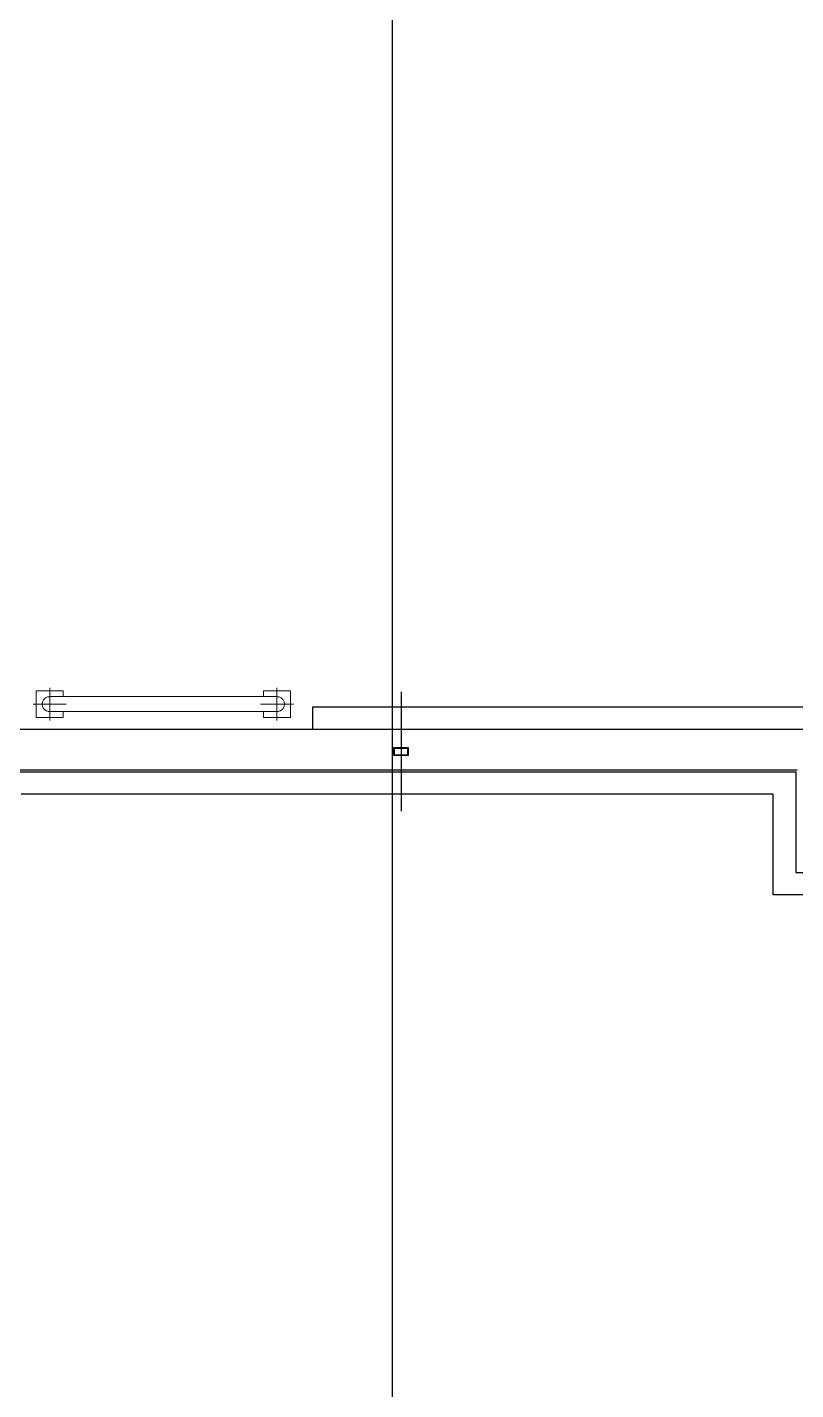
# Model space of a CAD drawing. Header units: millimetres. Extents: x 8456 to 190005487, y 619 to 455456909.
# Drawn here: x 207413 to 208204, y 156079 to 157484 of the extents above; entities that cross this region are included whole.
import ezdxf

# ---------------------------------------------------------------- set-up
doc = ezdxf.new("R2010")
doc.units = ezdxf.units.MM
doc.header["$LTSCALE"] = 400
doc.header["$MEASUREMENT"] = 0
doc.linetypes.add('CEN', pattern=[62, 60, -1, 0, -1])
doc.linetypes.add('XR-평면도$0$HID', pattern=[2, 1.1, -0.9])
doc.layers.get('0').update_dxf_attribs({"linetype": 'CONTINUOUS'})
for name, color, linetype in [('CEN', 1, 'CEN'), ('석고보드', 4, 'CONTINUOUS'), ('저온단열', 160, 'CONTINUOUS'), ('충돌방지대', 6, 'CONTINUOUS'), ('판넬', 4, 'CONTINUOUS')]:
    doc.layers.add(name, color=color, linetype=linetype)
doc.layers.add('Defpoint', color=161, linetype='CONTINUOUS', plot=False)
doc.layers.add('XR-평면도$0$A-FFXM-FURN1', color=8, linetype='XR-평면도$0$HID', lineweight=18)

# ---------------------------------------------------------------- blocks, each defined once
blk = doc.blocks.new('A$C2DB436D3')
at = {"layer": 'CEN', "color": 8}
blk.add_line((23169.5, 18654.6, 2515.7), (23169.5, 18478.6, 2515.7), dxfattribs=at)
at = {"layer": 'XR-평면도$0$A-FFXM-FURN1', "color": 8}
for p, q in [((22632.7, 18656.3, 2515.7), (22672.3, 18656.3, 2515.7)), ((22632.7, 18616.7, 2515.7), (22632.7, 18656.3, 2515.7)), ((22652.5, 18612.3, 2515.7), (22652.5, 18660.7, 2515.7)), ((22986.9, 18647.5, 2515.7), (22652.5, 18647.5, 2515.7)), ((22672.3, 18647.5, 2515.7), (22672.3, 18656.3, 2515.7)), ((23006.7, 18656.3, 2515.7), (22967.1, 18656.3, 2515.7)), ((22967.1, 18647.5, 2515.7), (22967.1, 18656.3, 2515.7)), ((22986.9, 18612.3, 2515.7), (22986.9, 18660.7, 2515.7)), ((23006.7, 18616.7, 2515.7), (23006.7, 18656.3, 2515.7)), ((22676.7, 18636.5, 2515.7), (22628.3, 18636.5, 2515.7)), ((22986.9, 18625.5, 2515.7), (22652.5, 18625.5, 2515.7)), ((22672.3, 18616.7, 2515.7), (22672.3, 18625.5, 2515.7)), ((22962.7, 18636.5, 2515.7), (23011.1, 18636.5, 2515.7)), ((22967.1, 18616.7, 2515.7), (22967.1, 18625.5, 2515.7)), ((22632.7, 18616.7, 2515.7), (22672.3, 18616.7, 2515.7)), ((23006.7, 18616.7, 2515.7), (22967.1, 18616.7, 2515.7))]:
    blk.add_line(p, q, dxfattribs=at)
for centre, start, end in [((22652.5, 18636.5, 2515.7), 90, 270), ((22986.9, 18636.5, 2515.7), 270, 90)]:
    blk.add_arc(centre, 11, start, end, dxfattribs=at)
at = {"layer": '석고보드', "color": 8}
for p, q in [((22577.7, 18536.9, 2515.7), (23750.3, 18536.9, 2515.7)), ((23750.3, 18536.9, 2515.7), (23750.3, 18388.4, 2515.7)), ((23750.3, 18388.4, 2515.7), (23996.7, 18388.4, 2515.7))]:
    blk.add_line(p, q, dxfattribs=at)
at = {"layer": '저온단열', "color": 8}
blk.add_line((23752.5, 18539.1, 2515.7), (22575.5, 18539.1, 2515.7), dxfattribs=at)
at = {"layer": '충돌방지대', "color": 8}
for p, q in [((23039.7, 18599.6, 2515.7), (23039.7, 18632.6, 2515.7)), ((23039.7, 18632.6, 2515.7), (27127.3, 18632.6, 2515.7)), ((23717.3, 18503.9, 2515.7), (22610.7, 18503.9, 2515.7)), ((23717.3, 18355.4, 2515.7), (23717.3, 18503.9, 2515.7)), ((24029.7, 18355.4, 2515.7), (23717.3, 18355.4, 2515.7))]:
    blk.add_line(p, q, dxfattribs=at)
at = {"layer": '판넬', "color": 8}
blk.add_line((22553.5, 18599.6, 2515.7), (23785.5, 18599.6, 2515.7), dxfattribs=at)
at = {"layer": '판넬', "color": 8, "elevation": 2515.7}
for points in [[(23158.5, 18561.1), (23180.5, 18561.1), (23180.5, 18572.1), (23158.5, 18572.1)], [(23159.5, 18562), (23179.5, 18562), (23179.5, 18571.1), (23159.5, 18571.1)]]:
    blk.add_lwpolyline(points, close=True, dxfattribs=at)

msp = doc.modelspace()

# ---------------------------------------------------------------- linework, layer by layer
at = {"layer": 'Defpoint'}
msp.add_lwpolyline([(24667.9, 165017.4), (207788.5, 165017.4), (207788.5, 79917.4), (24667.9, 79917.4)], close=True, dxfattribs=at)

# ---------------------------------------------------------------- block references
at = {"xscale": 0.7, "yscale": 0.7, "zscale": 0.7}
msp.add_blockref('A$C2DB436D3', (191579.1, 143740.2, -160.1), dxfattribs=at)

doc.saveas('drawing.dxf')
